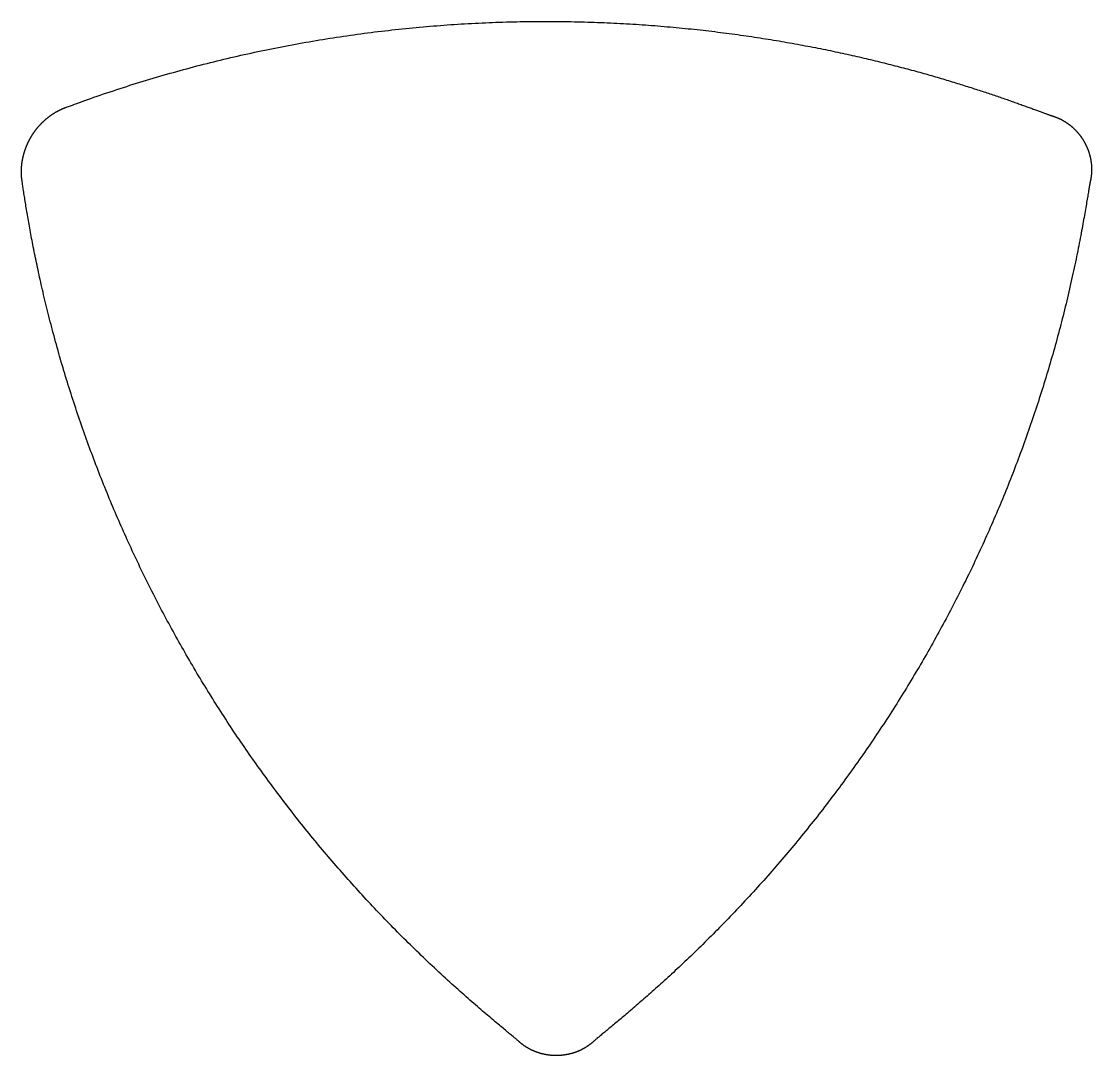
# Model space of a CAD drawing. Extents: x -3 to 136, y 0 to 121.
# Drawn here: x 92.99 to 107.01, y 10.91 to 24.46 of the extents above; entities that cross this region are included whole.
import ezdxf

# ---------------------------------------------------------------- set-up
doc = ezdxf.new("R2010")
doc.units = 0
doc.layers.get('0').update_dxf_attribs({"linetype": 'CONTINUOUS'})

msp = doc.modelspace()

# ---------------------------------------------------------------- linework, layer by layer
for points in [[(93.5708, 23.3333, 0), (93.5882, 23.3397, 0), (93.6086, 23.3473, 0), (93.6319, 23.3558, 0), (93.6579, 23.3653, 0), (93.6864, 23.3757, 0), (93.7171, 23.3869, 0), (93.75, 23.3988, 0), (93.7848, 23.4113, 0), (93.8214, 23.4243, 0), (93.8594, 23.4378, 0), (93.8988, 23.4517, 0), (93.9394, 23.4659, 0), (93.9809, 23.4804, 0), (94.0231, 23.4949, 0), (94.0659, 23.5096, 0), (94.1091, 23.5242, 0), (94.1524, 23.5387, 0), (94.1958, 23.5531, 0), (94.2391, 23.5674, 0), (94.2825, 23.5815, 0), (94.3259, 23.5956, 0), (94.3694, 23.6095, 0), (94.4129, 23.6234, 0), (94.4564, 23.6371, 0), (94.5, 23.6507, 0), (94.5436, 23.6642, 0), (94.5872, 23.6776, 0), (94.6309, 23.6908, 0), (94.6746, 23.704, 0), (94.7183, 23.717, 0), (94.7621, 23.73, 0), (94.8059, 23.7428, 0), (94.8497, 23.7555, 0), (94.8936, 23.7681, 0), (94.9375, 23.7806, 0), (94.9814, 23.7929, 0), (95.0253, 23.8052, 0), (95.0693, 23.8173, 0), (95.1134, 23.8294, 0), (95.1574, 23.8413, 0), (95.2015, 23.8531, 0), (95.2456, 23.8648, 0), (95.2897, 23.8764, 0), (95.3339, 23.8878, 0), (95.3781, 23.8992, 0), (95.4223, 23.9104, 0), (95.4666, 23.9215, 0), (95.5109, 23.9325, 0), (95.5552, 23.9434, 0), (95.5995, 23.9542, 0), (95.6439, 23.9649, 0), (95.6883, 23.9755, 0), (95.7327, 23.9859, 0), (95.7771, 23.9962, 0), (95.8216, 24.0065, 0), (95.8661, 24.0166, 0), (95.9106, 24.0265, 0), (95.9551, 24.0364, 0), (95.9997, 24.0462, 0), (96.0443, 24.0558, 0), (96.0889, 24.0654, 0), (96.1335, 24.0748, 0), (96.1782, 24.0841, 0), (96.2228, 24.0933, 0), (96.2675, 24.1024, 0), (96.3123, 24.1114, 0), (96.357, 24.1202, 0), (96.4018, 24.1289, 0), (96.4466, 24.1376, 0), (96.4914, 24.1461, 0), (96.5362, 24.1545, 0), (96.581, 24.1628, 0), (96.6259, 24.171, 0), (96.6708, 24.179, 0), (96.7157, 24.187, 0), (96.7606, 24.1948, 0), (96.8056, 24.2025, 0), (96.8506, 24.2101, 0), (96.8955, 24.2176, 0), (96.9406, 24.225, 0), (96.9856, 24.2323, 0), (97.0306, 24.2394, 0), (97.0757, 24.2464, 0), (97.1208, 24.2534, 0), (97.1658, 24.2602, 0), (97.211, 24.2669, 0), (97.2561, 24.2735, 0), (97.3012, 24.2799, 0), (97.3464, 24.2863, 0), (97.3916, 24.2925, 0), (97.4368, 24.2987, 0), (97.482, 24.3047, 0), (97.5272, 24.3106, 0), (97.5724, 24.3164, 0), (97.6177, 24.322, 0), (97.6629, 24.3276, 0), (97.7082, 24.333, 0), (97.7535, 24.3384, 0), (97.7988, 24.3436, 0), (97.8442, 24.3487, 0), (97.8895, 24.3537, 0), (97.9348, 24.3586, 0), (97.9802, 24.3633, 0), (98.0256, 24.368, 0), (98.071, 24.3725, 0), (98.1163, 24.3769, 0), (98.1618, 24.3813, 0), (98.2072, 24.3854, 0), (98.2526, 24.3895, 0), (98.298, 24.3935, 0), (98.3435, 24.3974, 0), (98.389, 24.4011, 0), (98.4344, 24.4047, 0), (98.4799, 24.4082, 0), (98.5254, 24.4116, 0), (98.5709, 24.4149, 0), (98.6164, 24.4181, 0), (98.6619, 24.4211, 0), (98.7075, 24.4241, 0), (98.753, 24.4269, 0), (98.7985, 24.4296, 0), (98.8441, 24.4322, 0), (98.8896, 24.4347, 0), (98.9352, 24.4371, 0), (98.9808, 24.4394, 0), (99.0264, 24.4415, 0), (99.0719, 24.4435, 0), (99.1175, 24.4455, 0), (99.1631, 24.4473, 0), (99.2087, 24.449, 0), (99.2543, 24.4505, 0), (99.2999, 24.452, 0), (99.3456, 24.4533, 0), (99.3912, 24.4546, 0), (99.4367, 24.4557, 0), (99.4821, 24.4567, 0), (99.5275, 24.4576, 0), (99.5727, 24.4584, 0), (99.6178, 24.459, 0), (99.6628, 24.4596, 0), (99.7077, 24.46, 0), (99.7525, 24.4603, 0), (99.7971, 24.4606, 0), (99.8417, 24.4607, 0), (99.8862, 24.4607, 0), (99.9305, 24.4606, 0), (99.9747, 24.4603, 0), (100.019, 24.46, 0), (100.063, 24.4596, 0), (100.107, 24.4591, 0), (100.151, 24.4584, 0), (100.194, 24.4577, 0), (100.238, 24.4568, 0), (100.281, 24.4559, 0), (100.325, 24.4549, 0), (100.368, 24.4537, 0), (100.411, 24.4525, 0), (100.454, 24.4511, 0), (100.497, 24.4497, 0), (100.54, 24.4482, 0), (100.582, 24.4465, 0), (100.625, 24.4448, 0), (100.667, 24.443, 0), (100.71, 24.4411, 0), (100.752, 24.4391, 0), (100.794, 24.437, 0), (100.836, 24.4348, 0), (100.878, 24.4325, 0), (100.919, 24.4302, 0), (100.961, 24.4277, 0), (101.002, 24.4252, 0), (101.044, 24.4225, 0), (101.085, 24.4198, 0), (101.126, 24.417, 0), (101.167, 24.4141, 0), (101.208, 24.4112, 0), (101.249, 24.4081, 0), (101.289, 24.405, 0), (101.33, 24.4018, 0), (101.37, 24.3985, 0), (101.411, 24.3951, 0), (101.451, 24.3917, 0), (101.491, 24.3881, 0), (101.531, 24.3845, 0), (101.57, 24.3808, 0), (101.61, 24.3771, 0), (101.65, 24.3732, 0), (101.689, 24.3693, 0), (101.728, 24.3654, 0), (101.768, 24.3613, 0), (101.807, 24.3572, 0), (101.846, 24.353, 0), (101.884, 24.3487, 0), (101.923, 24.3444, 0), (101.961, 24.34, 0), (102, 24.3355, 0), (102.038, 24.331, 0), (102.076, 24.3264, 0), (102.114, 24.3217, 0), (102.152, 24.317, 0), (102.19, 24.3122, 0), (102.228, 24.3073, 0), (102.265, 24.3024, 0), (102.303, 24.2974, 0), (102.34, 24.2923, 0), (102.377, 24.2872, 0), (102.414, 24.2821, 0), (102.451, 24.2769, 0), (102.487, 24.2716, 0), (102.524, 24.2663, 0), (102.56, 24.2609, 0), (102.597, 24.2554, 0), (102.633, 24.2499, 0), (102.669, 24.2444, 0), (102.705, 24.2388, 0), (102.741, 24.2331, 0), (102.776, 24.2274, 0), (102.812, 24.2216, 0), (102.847, 24.2158, 0), (102.883, 24.21, 0), (102.918, 24.2041, 0), (102.953, 24.1981, 0), (102.987, 24.1921, 0), (103.022, 24.1861, 0), (103.057, 24.18, 0), (103.091, 24.1739, 0), (103.125, 24.1677, 0), (103.16, 24.1615, 0), (103.194, 24.1553, 0), (103.227, 24.149, 0), (103.261, 24.1426, 0), (103.295, 24.1363, 0), (103.328, 24.1299, 0), (103.362, 24.1234, 0), (103.395, 24.1169, 0), (103.428, 24.1104, 0), (103.461, 24.1039, 0), (103.493, 24.0973, 0), (103.526, 24.0907, 0), (103.558, 24.084, 0), (103.591, 24.0773, 0), (103.623, 24.0706, 0), (103.655, 24.0639, 0), (103.687, 24.0571, 0), (103.719, 24.0503, 0), (103.75, 24.0435, 0), (103.782, 24.0366, 0), (103.813, 24.0297, 0), (103.844, 24.0228, 0), (103.875, 24.0159, 0), (103.906, 24.009, 0), (103.937, 24.002, 0), (103.967, 23.995, 0), (103.998, 23.988, 0), (104.028, 23.9809, 0), (104.058, 23.9739, 0), (104.088, 23.9668, 0), (104.118, 23.9597, 0), (104.148, 23.9526, 0), (104.177, 23.9454, 0), (104.207, 23.9383, 0), (104.236, 23.9311, 0), (104.265, 23.924, 0), (104.294, 23.9168, 0), (104.323, 23.9096, 0), (104.351, 23.9024, 0), (104.38, 23.8952, 0), (104.408, 23.8879, 0), (104.436, 23.8807, 0), (104.464, 23.8734, 0), (104.492, 23.8662, 0), (104.52, 23.8589, 0), (104.547, 23.8517, 0), (104.575, 23.8444, 0), (104.602, 23.8371, 0), (104.629, 23.8298, 0), (104.656, 23.8226, 0), (104.683, 23.8153, 0), (104.709, 23.808, 0), (104.736, 23.8007, 0), (104.762, 23.7934, 0), (104.788, 23.7861, 0), (104.814, 23.7789, 0), (104.84, 23.7716, 0), (104.866, 23.7643, 0), (104.891, 23.757, 0), (104.917, 23.7498, 0), (104.942, 23.7425, 0), (104.967, 23.7353, 0), (104.992, 23.728, 0), (105.017, 23.7208, 0), (105.041, 23.7136, 0), (105.066, 23.7064, 0), (105.09, 23.6992, 0), (105.114, 23.692, 0), (105.138, 23.6848, 0), (105.162, 23.6776, 0), (105.185, 23.6705, 0), (105.209, 23.6633, 0), (105.232, 23.6562, 0), (105.255, 23.6491, 0), (105.278, 23.642, 0), (105.301, 23.635, 0), (105.323, 23.6279, 0), (105.346, 23.6209, 0), (105.368, 23.6139, 0), (105.39, 23.6069, 0), (105.412, 23.5999, 0), (105.434, 23.593, 0), (105.456, 23.5861, 0), (105.477, 23.5792, 0), (105.498, 23.5723, 0), (105.52, 23.5655, 0), (105.541, 23.5587, 0), (105.561, 23.5519, 0), (105.582, 23.5451, 0), (105.602, 23.5384, 0), (105.623, 23.5317, 0), (105.643, 23.525, 0), (105.663, 23.5184, 0), (105.682, 23.5118, 0), (105.702, 23.5052, 0), (105.721, 23.4987, 0), (105.741, 23.4922, 0), (105.76, 23.4857, 0), (105.779, 23.4793, 0), (105.797, 23.4729, 0), (105.816, 23.4666, 0), (105.834, 23.4603, 0), (105.853, 23.454, 0), (105.871, 23.4478, 0), (105.888, 23.4416, 0), (105.906, 23.4354, 0), (105.924, 23.4293, 0), (105.941, 23.4233, 0), (105.958, 23.4172, 0), (105.975, 23.4113, 0), (105.992, 23.4053, 0), (106.009, 23.3995, 0), (106.025, 23.3936, 0), (106.041, 23.3879, 0), (106.057, 23.3821, 0), (106.073, 23.3765, 0), (106.089, 23.3708, 0), (106.105, 23.3653, 0), (106.12, 23.3597, 0), (106.135, 23.3543, 0), (106.15, 23.3489, 0), (106.165, 23.3435, 0), (106.18, 23.3382, 0), (106.194, 23.3329, 0), (106.208, 23.3278, 0), (106.223, 23.3226, 0), (106.237, 23.3176, 0), (106.25, 23.3125, 0), (106.264, 23.3076, 0), (106.277, 23.3027, 0), (106.29, 23.2979, 0), (106.303, 23.2931, 0), (106.316, 23.2885, 0), (106.328, 23.284, 0), (106.34, 23.2796, 0), (106.352, 23.2753, 0), (106.364, 23.2711, 0), (106.375, 23.267, 0), (106.385, 23.2631, 0), (106.396, 23.2593, 0), (106.406, 23.2556, 0), (106.415, 23.2521, 0), (106.425, 23.2487, 0), (106.433, 23.2455, 0), (106.442, 23.2425, 0), (106.45, 23.2396, 0), (106.457, 23.2369, 0), (106.464, 23.2343, 0), (106.471, 23.232, 0), (106.477, 23.2298, 0), (106.483, 23.2278, 0), (106.488, 23.226, 0), (106.493, 23.2243, 0), (106.497, 23.2229, 0), (106.501, 23.2217, 0), (106.504, 23.2207, 0)], [(92.9992, 22.3673, 0), (92.9986, 22.3711, 0), (92.9981, 22.3748, 0), (92.9976, 22.3786, 0), (92.9971, 22.3823, 0), (92.9966, 22.3861, 0), (92.9961, 22.3898, 0), (92.9957, 22.3936, 0), (92.9952, 22.3974, 0), (92.9948, 22.4012, 0), (92.9944, 22.4049, 0), (92.994, 22.4087, 0), (92.9937, 22.4125, 0), (92.9933, 22.4162, 0), (92.993, 22.42, 0), (92.9927, 22.4238, 0), (92.9924, 22.4276, 0), (92.9921, 22.4314, 0), (92.9919, 22.4351, 0), (92.9916, 22.4389, 0), (92.9914, 22.4427, 0), (92.9912, 22.4465, 0), (92.991, 22.4503, 0), (92.9908, 22.4541, 0), (92.9907, 22.4579, 0), (92.9905, 22.4617, 0), (92.9904, 22.4655, 0), (92.9903, 22.4692, 0), (92.9902, 22.473, 0), (92.9902, 22.4768, 0), (92.9901, 22.4806, 0), (92.9901, 22.4844, 0), (92.99, 22.4882, 0), (92.99, 22.492, 0), (92.9901, 22.4958, 0), (92.9901, 22.4996, 0), (92.9902, 22.5034, 0), (92.9902, 22.5072, 0), (92.9903, 22.511, 0), (92.9904, 22.5148, 0), (92.9905, 22.5186, 0), (92.9907, 22.5224, 0), (92.9908, 22.5262, 0), (92.991, 22.5299, 0), (92.9912, 22.5337, 0), (92.9914, 22.5375, 0), (92.9916, 22.5413, 0), (92.9918, 22.5451, 0), (92.9921, 22.5489, 0), (92.9924, 22.5527, 0), (92.9926, 22.5565, 0), (92.9929, 22.5603, 0), (92.9933, 22.564, 0), (92.9936, 22.5678, 0), (92.9939, 22.5716, 0), (92.9943, 22.5754, 0), (92.9947, 22.5792, 0), (92.9951, 22.5829, 0), (92.9955, 22.5867, 0), (92.996, 22.5905, 0), (92.9964, 22.5943, 0), (92.9969, 22.598, 0), (92.9974, 22.6018, 0), (92.9979, 22.6056, 0), (92.9984, 22.6093, 0), (92.9989, 22.6131, 0), (92.9995, 22.6169, 0), (93, 22.6206, 0), (93.0006, 22.6244, 0), (93.0012, 22.6281, 0), (93.0018, 22.6319, 0), (93.0024, 22.6356, 0), (93.0031, 22.6394, 0), (93.0037, 22.6431, 0), (93.0044, 22.6468, 0), (93.0051, 22.6506, 0), (93.0058, 22.6543, 0), (93.0066, 22.658, 0), (93.0073, 22.6618, 0), (93.008, 22.6655, 0), (93.0088, 22.6692, 0), (93.0096, 22.6729, 0), (93.0104, 22.6766, 0), (93.0112, 22.6803, 0), (93.0121, 22.684, 0), (93.0129, 22.6877, 0), (93.0138, 22.6914, 0), (93.0147, 22.6951, 0), (93.0156, 22.6988, 0), (93.0165, 22.7025, 0), (93.0174, 22.7062, 0), (93.0183, 22.7099, 0), (93.0193, 22.7135, 0), (93.0203, 22.7172, 0), (93.0213, 22.7209, 0), (93.0223, 22.7245, 0), (93.0233, 22.7282, 0), (93.0243, 22.7319, 0), (93.0254, 22.7355, 0), (93.0264, 22.7391, 0), (93.0275, 22.7428, 0), (93.0286, 22.7464, 0), (93.0297, 22.7501, 0), (93.0309, 22.7537, 0), (93.032, 22.7573, 0), (93.0332, 22.7609, 0), (93.0343, 22.7645, 0), (93.0355, 22.7681, 0), (93.0367, 22.7717, 0), (93.0379, 22.7753, 0), (93.0392, 22.7789, 0), (93.0404, 22.7825, 0), (93.0417, 22.7861, 0), (93.043, 22.7897, 0), (93.0442, 22.7933, 0), (93.0455, 22.7968, 0), (93.0469, 22.8004, 0), (93.0482, 22.8039, 0), (93.0496, 22.8075, 0), (93.0509, 22.811, 0), (93.0523, 22.8146, 0), (93.0537, 22.8181, 0), (93.0551, 22.8216, 0), (93.0565, 22.8252, 0), (93.058, 22.8287, 0), (93.0594, 22.8322, 0), (93.0609, 22.8357, 0), (93.0624, 22.8392, 0), (93.0639, 22.8427, 0), (93.0654, 22.8462, 0), (93.0669, 22.8497, 0), (93.0684, 22.8531, 0), (93.07, 22.8566, 0), (93.0716, 22.8601, 0), (93.0731, 22.8635, 0), (93.0747, 22.867, 0), (93.0763, 22.8704, 0), (93.078, 22.8739, 0), (93.0796, 22.8773, 0), (93.0813, 22.8807, 0), (93.0829, 22.8841, 0), (93.0846, 22.8876, 0), (93.0863, 22.891, 0), (93.088, 22.8944, 0), (93.0897, 22.8977, 0), (93.0915, 22.9011, 0), (93.0932, 22.9045, 0), (93.095, 22.9079, 0), (93.0968, 22.9112, 0), (93.0985, 22.9146, 0), (93.1003, 22.9179, 0), (93.1022, 22.9213, 0), (93.104, 22.9246, 0), (93.1058, 22.9279, 0), (93.1077, 22.9312, 0), (93.1096, 22.9345, 0), (93.1115, 22.9378, 0), (93.1134, 22.9411, 0), (93.1153, 22.9444, 0), (93.1172, 22.9477, 0), (93.1191, 22.9509, 0), (93.1211, 22.9542, 0), (93.123, 22.9575, 0), (93.125, 22.9607, 0), (93.127, 22.9639, 0), (93.129, 22.9672, 0), (93.131, 22.9704, 0), (93.1331, 22.9736, 0), (93.1351, 22.9768, 0), (93.1372, 22.98, 0), (93.1392, 22.9832, 0), (93.1413, 22.9863, 0), (93.1434, 22.9895, 0), (93.1455, 22.9927, 0), (93.1476, 22.9958, 0), (93.1498, 22.9989, 0), (93.1519, 23.0021, 0), (93.1541, 23.0052, 0), (93.1562, 23.0083, 0), (93.1584, 23.0114, 0), (93.1606, 23.0145, 0), (93.1628, 23.0176, 0), (93.165, 23.0207, 0), (93.1673, 23.0237, 0), (93.1695, 23.0268, 0), (93.1718, 23.0299, 0), (93.174, 23.0329, 0), (93.1763, 23.0359, 0), (93.1786, 23.0389, 0), (93.1809, 23.042, 0), (93.1833, 23.045, 0), (93.1856, 23.048, 0), (93.1879, 23.0509, 0), (93.1903, 23.0539, 0), (93.1927, 23.0569, 0), (93.195, 23.0598, 0), (93.1974, 23.0628, 0), (93.1998, 23.0657, 0), (93.2023, 23.0686, 0), (93.2047, 23.0716, 0), (93.2071, 23.0745, 0), (93.2096, 23.0774, 0), (93.212, 23.0802, 0), (93.2145, 23.0831, 0), (93.217, 23.086, 0), (93.2195, 23.0888, 0), (93.222, 23.0917, 0), (93.2246, 23.0945, 0), (93.2271, 23.0973, 0), (93.2296, 23.1002, 0), (93.2322, 23.103, 0), (93.2348, 23.1058, 0), (93.2373, 23.1085, 0), (93.2399, 23.1113, 0), (93.2425, 23.1141, 0), (93.2452, 23.1168, 0), (93.2478, 23.1196, 0), (93.2504, 23.1223, 0), (93.2531, 23.125, 0), (93.2557, 23.1277, 0), (93.2584, 23.1304, 0), (93.2611, 23.1331, 0), (93.2638, 23.1358, 0), (93.2665, 23.1384, 0), (93.2692, 23.1411, 0), (93.272, 23.1437, 0), (93.2747, 23.1464, 0), (93.2775, 23.149, 0), (93.2802, 23.1516, 0), (93.283, 23.1542, 0), (93.2858, 23.1568, 0), (93.2886, 23.1593, 0), (93.2914, 23.1619, 0), (93.2942, 23.1644, 0), (93.297, 23.167, 0), (93.2999, 23.1695, 0), (93.3027, 23.172, 0), (93.3056, 23.1745, 0), (93.3085, 23.177, 0), (93.3113, 23.1795, 0), (93.3142, 23.182, 0), (93.3171, 23.1844, 0), (93.32, 23.1868, 0), (93.323, 23.1893, 0), (93.3259, 23.1917, 0), (93.3288, 23.1941, 0), (93.3318, 23.1965, 0), (93.3347, 23.1989, 0), (93.3377, 23.2012, 0), (93.3407, 23.2036, 0), (93.3437, 23.2059, 0), (93.3467, 23.2082, 0), (93.3497, 23.2106, 0), (93.3527, 23.2129, 0), (93.3557, 23.2151, 0), (93.3588, 23.2174, 0), (93.3618, 23.2197, 0), (93.3649, 23.2219, 0), (93.368, 23.2242, 0), (93.371, 23.2264, 0), (93.3741, 23.2286, 0), (93.3772, 23.2308, 0), (93.3803, 23.233, 0), (93.3834, 23.2351, 0), (93.3865, 23.2373, 0), (93.3897, 23.2394, 0), (93.3928, 23.2415, 0), (93.396, 23.2437, 0), (93.3991, 23.2458, 0), (93.4023, 23.2478, 0), (93.4055, 23.2499, 0), (93.4086, 23.252, 0), (93.4118, 23.254, 0), (93.415, 23.256, 0), (93.4183, 23.2581, 0), (93.4215, 23.2601, 0), (93.4247, 23.262, 0), (93.4279, 23.264, 0), (93.4312, 23.266, 0), (93.4344, 23.2679, 0), (93.4377, 23.2698, 0), (93.441, 23.2718, 0), (93.4442, 23.2737, 0), (93.4475, 23.2756, 0), (93.4508, 23.2774, 0), (93.4541, 23.2793, 0), (93.4574, 23.2811, 0), (93.4607, 23.2829, 0), (93.4641, 23.2848, 0), (93.4674, 23.2866, 0), (93.4707, 23.2883, 0), (93.4741, 23.2901, 0), (93.4775, 23.2919, 0), (93.4808, 23.2936, 0), (93.4842, 23.2953, 0), (93.4876, 23.297, 0), (93.491, 23.2987, 0), (93.4943, 23.3004, 0), (93.4978, 23.3021, 0), (93.5012, 23.3037, 0), (93.5046, 23.3053, 0), (93.508, 23.3069, 0), (93.5114, 23.3085, 0), (93.5149, 23.3101, 0), (93.5183, 23.3117, 0), (93.5218, 23.3132, 0), (93.5252, 23.3148, 0), (93.5287, 23.3163, 0), (93.5322, 23.3178, 0), (93.5357, 23.3193, 0), (93.5391, 23.3208, 0), (93.5426, 23.3222, 0), (93.5461, 23.3237, 0), (93.5497, 23.3251, 0), (93.5532, 23.3265, 0), (93.5567, 23.3279, 0), (93.5602, 23.3293, 0), (93.5638, 23.3306, 0), (93.5673, 23.332, 0), (93.5708, 23.3333, 0)], [(106.504, 23.2207, 0), (106.507, 23.2198, 0), (106.511, 23.2187, 0), (106.514, 23.2177, 0), (106.517, 23.2167, 0), (106.52, 23.2156, 0), (106.523, 23.2146, 0), (106.527, 23.2135, 0), (106.53, 23.2124, 0), (106.533, 23.2112, 0), (106.536, 23.2101, 0), (106.539, 23.2089, 0), (106.543, 23.2078, 0), (106.546, 23.2066, 0), (106.549, 23.2054, 0), (106.552, 23.2041, 0), (106.555, 23.2029, 0), (106.558, 23.2017, 0), (106.561, 23.2004, 0), (106.565, 23.1991, 0), (106.568, 23.1978, 0), (106.571, 23.1965, 0), (106.574, 23.1952, 0), (106.577, 23.1938, 0), (106.58, 23.1924, 0), (106.583, 23.1911, 0), (106.586, 23.1897, 0), (106.589, 23.1883, 0), (106.592, 23.1868, 0), (106.595, 23.1854, 0), (106.598, 23.1839, 0), (106.602, 23.1825, 0), (106.605, 23.181, 0), (106.608, 23.1795, 0), (106.611, 23.178, 0), (106.614, 23.1764, 0), (106.617, 23.1749, 0), (106.62, 23.1733, 0), (106.623, 23.1718, 0), (106.626, 23.1702, 0), (106.629, 23.1686, 0), (106.632, 23.1669, 0), (106.635, 23.1653, 0), (106.637, 23.1637, 0), (106.64, 23.162, 0), (106.643, 23.1603, 0), (106.646, 23.1586, 0), (106.649, 23.1569, 0), (106.652, 23.1552, 0), (106.655, 23.1535, 0), (106.658, 23.1517, 0), (106.661, 23.15, 0), (106.664, 23.1482, 0), (106.667, 23.1464, 0), (106.669, 23.1446, 0), (106.672, 23.1428, 0), (106.675, 23.1409, 0), (106.678, 23.1391, 0), (106.681, 23.1372, 0), (106.684, 23.1354, 0), (106.686, 23.1335, 0), (106.689, 23.1316, 0), (106.692, 23.1297, 0), (106.695, 23.1277, 0), (106.698, 23.1258, 0), (106.7, 23.1238, 0), (106.703, 23.1219, 0), (106.706, 23.1199, 0), (106.709, 23.1179, 0), (106.711, 23.1159, 0), (106.714, 23.1139, 0), (106.717, 23.1118, 0), (106.72, 23.1098, 0), (106.722, 23.1077, 0), (106.725, 23.1057, 0), (106.728, 23.1036, 0), (106.73, 23.1015, 0), (106.733, 23.0994, 0), (106.736, 23.0973, 0), (106.738, 23.0951, 0), (106.741, 23.093, 0), (106.743, 23.0908, 0), (106.746, 23.0887, 0), (106.749, 23.0865, 0), (106.751, 23.0843, 0), (106.754, 23.0821, 0), (106.756, 23.0799, 0), (106.759, 23.0776, 0), (106.761, 23.0754, 0), (106.764, 23.0731, 0), (106.767, 23.0709, 0), (106.769, 23.0686, 0), (106.772, 23.0663, 0), (106.774, 23.064, 0), (106.777, 23.0617, 0), (106.779, 23.0594, 0), (106.781, 23.0571, 0), (106.784, 23.0547, 0), (106.786, 23.0524, 0), (106.789, 23.05, 0), (106.791, 23.0476, 0), (106.794, 23.0452, 0), (106.796, 23.0429, 0), (106.798, 23.0404, 0), (106.801, 23.038, 0), (106.803, 23.0356, 0), (106.805, 23.0332, 0), (106.808, 23.0307, 0), (106.81, 23.0282, 0), (106.812, 23.0258, 0), (106.815, 23.0233, 0), (106.817, 23.0208, 0), (106.819, 23.0183, 0), (106.822, 23.0158, 0), (106.824, 23.0133, 0), (106.826, 23.0107, 0), (106.828, 23.0082, 0), (106.831, 23.0056, 0), (106.833, 23.0031, 0), (106.835, 23.0005, 0), (106.837, 22.9979, 0), (106.839, 22.9953, 0), (106.842, 22.9927, 0), (106.844, 22.9901, 0), (106.846, 22.9875, 0), (106.848, 22.9848, 0), (106.85, 22.9822, 0), (106.852, 22.9795, 0), (106.854, 22.9769, 0), (106.856, 22.9742, 0), (106.858, 22.9715, 0), (106.861, 22.9688, 0), (106.863, 22.9661, 0), (106.865, 22.9634, 0), (106.867, 22.9607, 0), (106.869, 22.958, 0), (106.871, 22.9552, 0), (106.873, 22.9525, 0), (106.875, 22.9497, 0), (106.877, 22.947, 0), (106.879, 22.9442, 0), (106.88, 22.9414, 0), (106.882, 22.9386, 0), (106.884, 22.9358, 0), (106.886, 22.933, 0), (106.888, 22.9302, 0), (106.89, 22.9274, 0), (106.892, 22.9245, 0), (106.894, 22.9217, 0), (106.896, 22.9188, 0), (106.897, 22.916, 0), (106.899, 22.9131, 0), (106.901, 22.9102, 0), (106.903, 22.9073, 0), (106.905, 22.9045, 0), (106.906, 22.9016, 0), (106.908, 22.8986, 0), (106.91, 22.8957, 0), (106.911, 22.8928, 0), (106.913, 22.8899, 0), (106.915, 22.8869, 0), (106.917, 22.884, 0), (106.918, 22.881, 0), (106.92, 22.8781, 0), (106.922, 22.8751, 0), (106.923, 22.8721, 0), (106.925, 22.8691, 0), (106.926, 22.8661, 0), (106.928, 22.8631, 0), (106.93, 22.8601, 0), (106.931, 22.8571, 0), (106.933, 22.8541, 0), (106.934, 22.8511, 0), (106.936, 22.8481, 0), (106.937, 22.845, 0), (106.939, 22.842, 0), (106.94, 22.8389, 0), (106.942, 22.8359, 0), (106.943, 22.8328, 0), (106.945, 22.8297, 0), (106.946, 22.8267, 0), (106.947, 22.8236, 0), (106.949, 22.8205, 0), (106.95, 22.8174, 0), (106.952, 22.8143, 0), (106.953, 22.8112, 0), (106.954, 22.8081, 0), (106.956, 22.805, 0), (106.957, 22.8018, 0), (106.958, 22.7987, 0), (106.959, 22.7956, 0), (106.961, 22.7924, 0), (106.962, 22.7893, 0), (106.963, 22.7861, 0), (106.964, 22.783, 0), (106.966, 22.7798, 0), (106.967, 22.7766, 0), (106.968, 22.7735, 0), (106.969, 22.7703, 0), (106.97, 22.7671, 0), (106.972, 22.7639, 0), (106.973, 22.7607, 0), (106.974, 22.7575, 0), (106.975, 22.7543, 0), (106.976, 22.7511, 0), (106.977, 22.7479, 0), (106.978, 22.7447, 0), (106.979, 22.7415, 0), (106.98, 22.7382, 0), (106.981, 22.735, 0), (106.982, 22.7318, 0), (106.983, 22.7285, 0), (106.984, 22.7253, 0), (106.985, 22.722, 0), (106.986, 22.7188, 0), (106.987, 22.7155, 0), (106.988, 22.7123, 0), (106.989, 22.709, 0), (106.99, 22.7057, 0), (106.99, 22.7024, 0), (106.991, 22.6992, 0), (106.992, 22.6959, 0), (106.993, 22.6926, 0), (106.994, 22.6893, 0), (106.995, 22.686, 0), (106.995, 22.6827, 0), (106.996, 22.6794, 0), (106.997, 22.6761, 0), (106.998, 22.6728, 0), (106.998, 22.6695, 0), (106.999, 22.6662, 0), (107, 22.6628, 0), (107, 22.6595, 0), (107.001, 22.6562, 0), (107.002, 22.6529, 0), (107.002, 22.6495, 0), (107.003, 22.6462, 0), (107.003, 22.6428, 0), (107.004, 22.6395, 0), (107.005, 22.6362, 0), (107.005, 22.6328, 0), (107.006, 22.6295, 0), (107.006, 22.6261, 0), (107.007, 22.6228, 0), (107.007, 22.6194, 0), (107.008, 22.616, 0), (107.008, 22.6127, 0), (107.008, 22.6093, 0), (107.009, 22.6059, 0), (107.009, 22.6026, 0), (107.01, 22.5992, 0), (107.01, 22.5958, 0), (107.01, 22.5925, 0), (107.011, 22.5891, 0), (107.011, 22.5857, 0), (107.011, 22.5824, 0), (107.012, 22.579, 0), (107.012, 22.5756, 0), (107.012, 22.5722, 0), (107.012, 22.5688, 0), (107.013, 22.5655, 0), (107.013, 22.5621, 0), (107.013, 22.5587, 0), (107.013, 22.5553, 0), (107.013, 22.5519, 0), (107.014, 22.5486, 0), (107.014, 22.5452, 0), (107.014, 22.5418, 0), (107.014, 22.5384, 0), (107.014, 22.535, 0), (107.014, 22.5316, 0), (107.014, 22.5283, 0), (107.014, 22.5249, 0), (107.014, 22.5215, 0), (107.014, 22.5181, 0), (107.014, 22.5147, 0), (107.014, 22.5113, 0), (107.014, 22.508, 0), (107.014, 22.5046, 0), (107.014, 22.5012, 0), (107.014, 22.4978, 0), (107.014, 22.4944, 0), (107.014, 22.4911, 0), (107.013, 22.4877, 0), (107.013, 22.4843, 0), (107.013, 22.4809, 0), (107.013, 22.4775, 0), (107.013, 22.4742, 0), (107.012, 22.4708, 0), (107.012, 22.4674, 0), (107.012, 22.4641, 0), (107.012, 22.4607, 0), (107.011, 22.4573, 0), (107.011, 22.454, 0), (107.011, 22.4506, 0), (107.01, 22.4472, 0), (107.01, 22.4439, 0), (107.01, 22.4405, 0), (107.009, 22.4372, 0), (107.009, 22.4338, 0), (107.008, 22.4305, 0), (107.008, 22.4271, 0), (107.007, 22.4238, 0), (107.007, 22.4204, 0), (107.006, 22.4171, 0), (107.006, 22.4137, 0), (107.005, 22.4104, 0), (107.005, 22.4071, 0), (107.004, 22.4037, 0), (107.004, 22.4004, 0), (107.003, 22.3971, 0), (107.002, 22.3938, 0), (107.002, 22.3904, 0), (107.001, 22.3871, 0), (107, 22.3838, 0), (107, 22.3805, 0), (106.999, 22.3772, 0), (106.998, 22.3739, 0), (106.998, 22.3706, 0), (106.997, 22.3673, 0)], [(99.5053, 11.0984, 0), (99.5021, 11.1014, 0), (99.4982, 11.1049, 0), (99.4936, 11.1089, 0), (99.4883, 11.1134, 0), (99.4823, 11.1185, 0), (99.4757, 11.124, 0), (99.4684, 11.1301, 0), (99.4605, 11.1367, 0), (99.452, 11.1438, 0), (99.4428, 11.1514, 0), (99.433, 11.1595, 0), (99.4226, 11.168, 0), (99.4116, 11.1771, 0), (99.4, 11.1867, 0), (99.3878, 11.1967, 0), (99.375, 11.2072, 0), (99.3616, 11.2182, 0), (99.3477, 11.2297, 0), (99.3333, 11.2416, 0), (99.3183, 11.254, 0), (99.3028, 11.2669, 0), (99.2867, 11.2802, 0), (99.2701, 11.2939, 0), (99.2531, 11.3081, 0), (99.2355, 11.3228, 0), (99.2174, 11.3379, 0), (99.1989, 11.3534, 0), (99.1798, 11.3694, 0), (99.1603, 11.3858, 0), (99.1404, 11.4026, 0), (99.12, 11.4198, 0), (99.0991, 11.4375, 0), (99.0779, 11.4556, 0), (99.0562, 11.4741, 0), (99.0341, 11.493, 0), (99.0116, 11.5123, 0), (98.9886, 11.532, 0), (98.9653, 11.5521, 0), (98.9417, 11.5726, 0), (98.9176, 11.5935, 0), (98.8932, 11.6147, 0), (98.8684, 11.6364, 0), (98.8433, 11.6584, 0), (98.8178, 11.6808, 0), (98.7921, 11.7036, 0), (98.766, 11.7267, 0), (98.7395, 11.7502, 0), (98.7128, 11.774, 0), (98.6858, 11.7983, 0), (98.6585, 11.8228, 0), (98.6309, 11.8477, 0), (98.6031, 11.873, 0), (98.575, 11.8986, 0), (98.5466, 11.9245, 0), (98.518, 11.9508, 0), (98.4892, 11.9774, 0), (98.4601, 12.0043, 0), (98.431, 12.0314, 0), (98.402, 12.0585, 0), (98.373, 12.0857, 0), (98.3441, 12.1129, 0), (98.3153, 12.1402, 0), (98.2865, 12.1676, 0), (98.2578, 12.195, 0), (98.2292, 12.2225, 0), (98.2006, 12.25, 0), (98.1722, 12.2776, 0), (98.1437, 12.3052, 0), (98.1154, 12.3329, 0), (98.0871, 12.3606, 0), (98.0589, 12.3884, 0), (98.0308, 12.4163, 0), (98.0027, 12.4442, 0), (97.9747, 12.4722, 0), (97.9468, 12.5002, 0), (97.9189, 12.5283, 0), (97.8911, 12.5564, 0), (97.8634, 12.5846, 0), (97.8357, 12.6128, 0), (97.8081, 12.6411, 0), (97.7806, 12.6695, 0), (97.7531, 12.6979, 0), (97.7257, 12.7264, 0), (97.6984, 12.7549, 0), (97.6712, 12.7835, 0), (97.644, 12.8121, 0), (97.6169, 12.8408, 0), (97.5898, 12.8695, 0), (97.5629, 12.8983, 0), (97.5359, 12.9272, 0), (97.5091, 12.9561, 0), (97.4823, 12.9851, 0), (97.4556, 13.0141, 0), (97.429, 13.0432, 0), (97.4024, 13.0724, 0), (97.3759, 13.1016, 0), (97.3495, 13.1308, 0), (97.3231, 13.1601, 0), (97.2968, 13.1895, 0), (97.2706, 13.2189, 0), (97.2444, 13.2484, 0), (97.2183, 13.278, 0), (97.1923, 13.3076, 0), (97.1663, 13.3372, 0), (97.1404, 13.3669, 0), (97.1146, 13.3967, 0), (97.0888, 13.4265, 0), (97.0631, 13.4564, 0), (97.0375, 13.4864, 0), (97.0119, 13.5164, 0), (96.9864, 13.5464, 0), (96.961, 13.5765, 0), (96.9356, 13.6067, 0), (96.9103, 13.6369, 0), (96.8851, 13.6672, 0), (96.8599, 13.6976, 0), (96.8348, 13.728, 0), (96.8098, 13.7584, 0), (96.7848, 13.789, 0), (96.7599, 13.8195, 0), (96.7351, 13.8502, 0), (96.7103, 13.8809, 0), (96.6856, 13.9116, 0), (96.661, 13.9424, 0), (96.6364, 13.9733, 0), (96.6119, 14.0042, 0), (96.5875, 14.0352, 0), (96.5631, 14.0662, 0), (96.5388, 14.0973, 0), (96.5146, 14.1285, 0), (96.4904, 14.1597, 0), (96.4663, 14.191, 0), (96.4422, 14.2223, 0), (96.4183, 14.2537, 0), (96.3944, 14.2852, 0), (96.3705, 14.3167, 0), (96.3467, 14.3482, 0), (96.323, 14.3799, 0), (96.2994, 14.4116, 0), (96.2758, 14.4433, 0), (96.2523, 14.4751, 0), (96.2289, 14.5069, 0), (96.2055, 14.5388, 0), (96.1822, 14.5707, 0), (96.159, 14.6027, 0), (96.1359, 14.6348, 0), (96.1128, 14.6668, 0), (96.0898, 14.699, 0), (96.0669, 14.7312, 0), (96.044, 14.7634, 0), (96.0212, 14.7957, 0), (95.9985, 14.828, 0), (95.9759, 14.8604, 0), (95.9534, 14.8928, 0), (95.9309, 14.9253, 0), (95.9085, 14.9578, 0), (95.8861, 14.9904, 0), (95.8639, 15.023, 0), (95.8417, 15.0557, 0), (95.8195, 15.0884, 0), (95.7975, 15.1212, 0), (95.7755, 15.154, 0), (95.7536, 15.1869, 0), (95.7318, 15.2198, 0), (95.7101, 15.2528, 0), (95.6884, 15.2858, 0), (95.6668, 15.3188, 0), (95.6453, 15.3519, 0), (95.6238, 15.3851, 0), (95.6024, 15.4183, 0), (95.5811, 15.4515, 0), (95.5599, 15.4848, 0), (95.5388, 15.5182, 0), (95.5177, 15.5515, 0), (95.4967, 15.585, 0), (95.4758, 15.6184, 0), (95.4549, 15.652, 0), (95.4341, 15.6855, 0), (95.4134, 15.7191, 0), (95.3928, 15.7528, 0), (95.3722, 15.7865, 0), (95.3518, 15.8202, 0), (95.3314, 15.854, 0), (95.3111, 15.8878, 0), (95.2908, 15.9217, 0), (95.2706, 15.9556, 0), (95.2505, 15.9896, 0), (95.2305, 16.0236, 0), (95.2106, 16.0577, 0), (95.1907, 16.0917, 0), (95.1709, 16.1259, 0), (95.1512, 16.1601, 0), (95.1316, 16.1943, 0), (95.112, 16.2286, 0), (95.0925, 16.2629, 0), (95.0731, 16.2972, 0), (95.0538, 16.3316, 0), (95.0345, 16.3661, 0), (95.0154, 16.4005, 0), (94.9963, 16.4351, 0), (94.9772, 16.4696, 0), (94.9583, 16.5042, 0), (94.9394, 16.5389, 0), (94.9206, 16.5736, 0), (94.9019, 16.6083, 0), (94.8833, 16.6431, 0), (94.8647, 16.6779, 0), (94.8463, 16.7127, 0), (94.8279, 16.7476, 0), (94.8095, 16.7826, 0), (94.7913, 16.8175, 0), (94.7731, 16.8525, 0), (94.755, 16.8876, 0), (94.737, 16.9227, 0), (94.7191, 16.9578, 0), (94.7013, 16.993, 0), (94.6835, 17.0282, 0), (94.6658, 17.0635, 0), (94.6482, 17.0988, 0), (94.6306, 17.1341, 0), (94.6132, 17.1695, 0), (94.5958, 17.2049, 0), (94.5785, 17.2403, 0), (94.5613, 17.2758, 0), (94.5441, 17.3113, 0), (94.5271, 17.3469, 0), (94.5101, 17.3825, 0), (94.4932, 17.4181, 0), (94.4764, 17.4538, 0), (94.4596, 17.4895, 0), (94.443, 17.5252, 0), (94.4264, 17.561, 0), (94.4099, 17.5969, 0), (94.3935, 17.6327, 0), (94.3771, 17.6686, 0), (94.3609, 17.7045, 0), (94.3447, 17.7405, 0), (94.3286, 17.7765, 0), (94.3126, 17.8126, 0), (94.2966, 17.8486, 0), (94.2808, 17.8848, 0), (94.265, 17.9209, 0), (94.2493, 17.9571, 0), (94.2337, 17.9933, 0), (94.2181, 18.0296, 0), (94.2027, 18.0659, 0), (94.1873, 18.1022, 0), (94.172, 18.1385, 0), (94.1568, 18.1749, 0), (94.1417, 18.2114, 0), (94.1266, 18.2478, 0), (94.1117, 18.2843, 0), (94.0968, 18.3209, 0), (94.082, 18.3574, 0), (94.0673, 18.394, 0), (94.0526, 18.4307, 0), (94.0381, 18.4673, 0), (94.0236, 18.504, 0), (94.0092, 18.5408, 0), (93.9949, 18.5775, 0), (93.9807, 18.6143, 0), (93.9666, 18.6512, 0), (93.9525, 18.688, 0), (93.9385, 18.7249, 0), (93.9246, 18.7619, 0), (93.9108, 18.7988, 0), (93.8971, 18.8358, 0), (93.8834, 18.8728, 0), (93.8699, 18.9099, 0), (93.8564, 18.947, 0), (93.843, 18.9841, 0), (93.8297, 19.0212, 0), (93.8165, 19.0584, 0), (93.8033, 19.0956, 0), (93.7903, 19.1329, 0), (93.7773, 19.1701, 0), (93.7644, 19.2074, 0), (93.7516, 19.2448, 0), (93.7389, 19.2821, 0), (93.7262, 19.3195, 0), (93.7137, 19.357, 0), (93.7012, 19.3944, 0), (93.6888, 19.4319, 0), (93.6765, 19.4694, 0), (93.6643, 19.5069, 0), (93.6522, 19.5445, 0), (93.6401, 19.5821, 0), (93.6282, 19.6197, 0), (93.6163, 19.6574, 0), (93.6045, 19.6951, 0), (93.5928, 19.7328, 0), (93.5812, 19.7705, 0), (93.5696, 19.8083, 0), (93.5582, 19.8461, 0), (93.5468, 19.8839, 0), (93.5356, 19.9218, 0), (93.5244, 19.9596, 0), (93.5132, 19.9975, 0), (93.5022, 20.0355, 0), (93.4913, 20.0734, 0), (93.4804, 20.1114, 0), (93.4697, 20.1494, 0), (93.459, 20.1875, 0), (93.4484, 20.2255, 0), (93.4379, 20.2636, 0), (93.4276, 20.3015, 0), (93.4173, 20.3392, 0), (93.4073, 20.3767, 0), (93.3974, 20.4139, 0), (93.3876, 20.4509, 0), (93.378, 20.4877, 0), (93.3685, 20.5243, 0), (93.3592, 20.5606, 0), (93.35, 20.5968, 0), (93.341, 20.6326, 0), (93.3321, 20.6683, 0), (93.3233, 20.7037, 0), (93.3147, 20.7388, 0), (93.3062, 20.7737, 0), (93.2978, 20.8084, 0), (93.2896, 20.8428, 0), (93.2815, 20.877, 0), (93.2736, 20.911, 0), (93.2657, 20.9446, 0), (93.258, 20.9781, 0), (93.2505, 21.0112, 0), (93.243, 21.0441, 0), (93.2357, 21.0768, 0), (93.2285, 21.1092, 0), (93.2215, 21.1413, 0), (93.2145, 21.1731, 0), (93.2077, 21.2047, 0), (93.201, 21.236, 0), (93.1944, 21.2671, 0), (93.1879, 21.2979, 0), (93.1816, 21.3283, 0), (93.1754, 21.3586, 0), (93.1692, 21.3885, 0), (93.1632, 21.4181, 0), (93.1573, 21.4475, 0), (93.1516, 21.4766, 0), (93.1459, 21.5054, 0), (93.1403, 21.5339, 0), (93.1349, 21.5621, 0), (93.1295, 21.59, 0), (93.1243, 21.6176, 0), (93.1191, 21.6449, 0), (93.1141, 21.6719, 0), (93.1091, 21.6986, 0), (93.1043, 21.725, 0), (93.0996, 21.7511, 0), (93.0949, 21.7769, 0), (93.0904, 21.8023, 0), (93.0859, 21.8275, 0), (93.0815, 21.8523, 0), (93.0773, 21.8769, 0), (93.0731, 21.9011, 0), (93.069, 21.925, 0), (93.065, 21.9485, 0), (93.0611, 21.9717, 0), (93.0573, 21.9946, 0), (93.0536, 22.0172, 0), (93.0499, 22.0395, 0), (93.0463, 22.0614, 0), (93.0429, 22.0829, 0), (93.0395, 22.1042, 0), (93.0361, 22.1251, 0), (93.0329, 22.1456, 0), (93.0297, 22.1658, 0), (93.0266, 22.1857, 0), (93.0236, 22.2052, 0), (93.0207, 22.2243, 0), (93.0178, 22.243, 0), (93.0151, 22.2608, 0), (93.0126, 22.2776, 0), (93.0102, 22.2935, 0), (93.008, 22.3081, 0), (93.006, 22.3216, 0), (93.0042, 22.3337, 0), (93.0026, 22.3445, 0), (93.0012, 22.3537, 0), (93.0001, 22.3613, 0), (92.9992, 22.3673, 0)], [(106.997, 22.3673, 0), (106.996, 22.3629, 0), (106.995, 22.3575, 0), (106.994, 22.3511, 0), (106.992, 22.3438, 0), (106.991, 22.3357, 0), (106.989, 22.3266, 0), (106.987, 22.3166, 0), (106.986, 22.3057, 0), (106.984, 22.294, 0), (106.981, 22.2814, 0), (106.979, 22.2679, 0), (106.977, 22.2536, 0), (106.974, 22.2385, 0), (106.972, 22.2225, 0), (106.969, 22.2058, 0), (106.966, 22.1882, 0), (106.963, 22.1699, 0), (106.96, 22.1508, 0), (106.957, 22.1309, 0), (106.953, 22.1103, 0), (106.949, 22.0889, 0), (106.946, 22.0668, 0), (106.942, 22.0439, 0), (106.938, 22.0204, 0), (106.934, 21.9962, 0), (106.929, 21.9712, 0), (106.925, 21.9456, 0), (106.92, 21.9193, 0), (106.915, 21.8924, 0), (106.91, 21.8648, 0), (106.905, 21.8366, 0), (106.9, 21.8078, 0), (106.895, 21.7783, 0), (106.889, 21.7483, 0), (106.883, 21.7176, 0), (106.878, 21.6864, 0), (106.872, 21.6546, 0), (106.865, 21.6222, 0), (106.859, 21.5893, 0), (106.852, 21.5559, 0), (106.846, 21.5219, 0), (106.839, 21.4874, 0), (106.832, 21.4524, 0), (106.825, 21.417, 0), (106.817, 21.381, 0), (106.81, 21.3446, 0), (106.802, 21.3077, 0), (106.794, 21.2703, 0), (106.786, 21.2325, 0), (106.778, 21.1943, 0), (106.77, 21.1557, 0), (106.761, 21.1166, 0), (106.752, 21.0772, 0), (106.743, 21.0376, 0), (106.734, 20.9981, 0), (106.725, 20.9586, 0), (106.716, 20.9191, 0), (106.707, 20.8796, 0), (106.698, 20.8402, 0), (106.688, 20.8009, 0), (106.679, 20.7615, 0), (106.669, 20.7223, 0), (106.66, 20.683, 0), (106.65, 20.6438, 0), (106.64, 20.6046, 0), (106.63, 20.5654, 0), (106.62, 20.5263, 0), (106.61, 20.4872, 0), (106.6, 20.4481, 0), (106.59, 20.4091, 0), (106.579, 20.3701, 0), (106.569, 20.3312, 0), (106.558, 20.2922, 0), (106.548, 20.2534, 0), (106.537, 20.2145, 0), (106.526, 20.1757, 0), (106.515, 20.1369, 0), (106.504, 20.0981, 0), (106.493, 20.0594, 0), (106.482, 20.0207, 0), (106.471, 19.982, 0), (106.46, 19.9434, 0), (106.448, 19.9048, 0), (106.437, 19.8663, 0), (106.425, 19.8277, 0), (106.413, 19.7892, 0), (106.402, 19.7508, 0), (106.39, 19.7123, 0), (106.378, 19.6739, 0), (106.366, 19.6355, 0), (106.354, 19.5972, 0), (106.342, 19.5589, 0), (106.329, 19.5206, 0), (106.317, 19.4823, 0), (106.305, 19.4441, 0), (106.292, 19.4059, 0), (106.279, 19.3678, 0), (106.267, 19.3296, 0), (106.254, 19.2915, 0), (106.241, 19.2535, 0), (106.228, 19.2154, 0), (106.215, 19.1774, 0), (106.202, 19.1395, 0), (106.189, 19.1015, 0), (106.175, 19.0636, 0), (106.162, 19.0257, 0), (106.149, 18.9878, 0), (106.135, 18.95, 0), (106.121, 18.9122, 0), (106.108, 18.8744, 0), (106.094, 18.8367, 0), (106.08, 18.799, 0), (106.066, 18.7613, 0), (106.052, 18.7236, 0), (106.037, 18.686, 0), (106.023, 18.6484, 0), (106.009, 18.6108, 0), (105.994, 18.5733, 0), (105.98, 18.5357, 0), (105.965, 18.4982, 0), (105.95, 18.4608, 0), (105.936, 18.4233, 0), (105.921, 18.3859, 0), (105.906, 18.3486, 0), (105.891, 18.3112, 0), (105.876, 18.2739, 0), (105.86, 18.2366, 0), (105.845, 18.1993, 0), (105.83, 18.1621, 0), (105.814, 18.1248, 0), (105.798, 18.0877, 0), (105.783, 18.0505, 0), (105.767, 18.0134, 0), (105.751, 17.9764, 0), (105.735, 17.9394, 0), (105.719, 17.9024, 0), (105.703, 17.8654, 0), (105.687, 17.8285, 0), (105.671, 17.7917, 0), (105.654, 17.7548, 0), (105.638, 17.718, 0), (105.621, 17.6813, 0), (105.605, 17.6446, 0), (105.588, 17.6079, 0), (105.571, 17.5713, 0), (105.554, 17.5347, 0), (105.538, 17.4981, 0), (105.521, 17.4616, 0), (105.503, 17.4252, 0), (105.486, 17.3887, 0), (105.469, 17.3524, 0), (105.452, 17.316, 0), (105.434, 17.2797, 0), (105.417, 17.2434, 0), (105.399, 17.2072, 0), (105.381, 17.171, 0), (105.364, 17.1349, 0), (105.346, 17.0988, 0), (105.328, 17.0627, 0), (105.31, 17.0267, 0), (105.292, 16.9908, 0), (105.274, 16.9548, 0), (105.255, 16.9189, 0), (105.237, 16.8831, 0), (105.219, 16.8473, 0), (105.2, 16.8115, 0), (105.182, 16.7758, 0), (105.163, 16.7402, 0), (105.144, 16.7045, 0), (105.125, 16.6689, 0), (105.107, 16.6334, 0), (105.088, 16.5979, 0), (105.068, 16.5625, 0), (105.049, 16.5271, 0), (105.03, 16.4917, 0), (105.011, 16.4564, 0), (104.991, 16.4211, 0), (104.972, 16.3859, 0), (104.952, 16.3507, 0), (104.933, 16.3155, 0), (104.913, 16.2805, 0), (104.893, 16.2454, 0), (104.873, 16.2104, 0), (104.854, 16.1754, 0), (104.833, 16.1405, 0), (104.813, 16.1057, 0), (104.793, 16.0708, 0), (104.773, 16.0361, 0), (104.753, 16.0013, 0), (104.732, 15.9667, 0), (104.712, 15.932, 0), (104.691, 15.8974, 0), (104.67, 15.8629, 0), (104.65, 15.8284, 0), (104.629, 15.794, 0), (104.608, 15.7596, 0), (104.587, 15.7252, 0), (104.566, 15.6909, 0), (104.545, 15.6567, 0), (104.524, 15.6225, 0), (104.502, 15.5883, 0), (104.481, 15.5542, 0), (104.46, 15.5201, 0), (104.438, 15.4861, 0), (104.417, 15.4522, 0), (104.395, 15.4183, 0), (104.373, 15.3844, 0), (104.351, 15.3506, 0), (104.329, 15.3168, 0), (104.307, 15.2831, 0), (104.285, 15.2494, 0), (104.263, 15.2158, 0), (104.241, 15.1822, 0), (104.219, 15.1487, 0), (104.196, 15.1153, 0), (104.174, 15.0819, 0), (104.151, 15.0485, 0), (104.129, 15.0152, 0), (104.106, 14.9819, 0), (104.083, 14.9487, 0), (104.06, 14.9155, 0), (104.038, 14.8824, 0), (104.015, 14.8494, 0), (103.992, 14.8164, 0), (103.968, 14.7834, 0), (103.945, 14.7505, 0), (103.922, 14.7177, 0), (103.899, 14.6849, 0), (103.875, 14.6521, 0), (103.852, 14.6194, 0), (103.828, 14.5868, 0), (103.804, 14.5542, 0), (103.781, 14.5217, 0), (103.757, 14.4892, 0), (103.733, 14.4568, 0), (103.709, 14.4244, 0), (103.685, 14.3921, 0), (103.661, 14.3598, 0), (103.637, 14.3276, 0), (103.612, 14.2954, 0), (103.588, 14.2633, 0), (103.564, 14.2313, 0), (103.539, 14.1993, 0), (103.515, 14.1673, 0), (103.49, 14.1355, 0), (103.465, 14.1036, 0), (103.44, 14.0719, 0), (103.416, 14.0401, 0), (103.391, 14.0085, 0), (103.366, 13.9769, 0), (103.341, 13.9453, 0), (103.315, 13.9138, 0), (103.29, 13.8824, 0), (103.265, 13.851, 0), (103.24, 13.8197, 0), (103.214, 13.7884, 0), (103.189, 13.7572, 0), (103.163, 13.726, 0), (103.137, 13.6949, 0), (103.112, 13.6639, 0), (103.086, 13.6329, 0), (103.06, 13.602, 0), (103.034, 13.5711, 0), (103.008, 13.5403, 0), (102.982, 13.5095, 0), (102.956, 13.4788, 0), (102.929, 13.4482, 0), (102.903, 13.4176, 0), (102.877, 13.3871, 0), (102.85, 13.3566, 0), (102.824, 13.3262, 0), (102.797, 13.2959, 0), (102.77, 13.2656, 0), (102.744, 13.2353, 0), (102.717, 13.2052, 0), (102.69, 13.1751, 0), (102.663, 13.145, 0), (102.636, 13.115, 0), (102.609, 13.0851, 0), (102.582, 13.0552, 0), (102.554, 13.0254, 0), (102.527, 12.9957, 0), (102.5, 12.966, 0), (102.472, 12.9363, 0), (102.445, 12.9068, 0), (102.417, 12.8773, 0), (102.389, 12.8478, 0), (102.362, 12.8184, 0), (102.334, 12.7891, 0), (102.306, 12.7598, 0), (102.278, 12.7306, 0), (102.25, 12.7015, 0), (102.222, 12.6724, 0), (102.194, 12.6435, 0), (102.166, 12.6147, 0), (102.138, 12.5863, 0), (102.11, 12.558, 0), (102.083, 12.5301, 0), (102.055, 12.5023, 0), (102.028, 12.4749, 0), (102, 12.4476, 0), (101.973, 12.4206, 0), (101.946, 12.3939, 0), (101.919, 12.3674, 0), (101.893, 12.3412, 0), (101.866, 12.3152, 0), (101.84, 12.2895, 0), (101.813, 12.264, 0), (101.787, 12.2388, 0), (101.761, 12.2138, 0), (101.735, 12.1891, 0), (101.71, 12.1646, 0), (101.684, 12.1404, 0), (101.659, 12.1165, 0), (101.634, 12.0927, 0), (101.609, 12.0693, 0), (101.584, 12.0461, 0), (101.559, 12.0231, 0), (101.535, 12.0004, 0), (101.51, 11.9779, 0), (101.486, 11.9557, 0), (101.462, 11.9337, 0), (101.439, 11.912, 0), (101.415, 11.8906, 0), (101.392, 11.8694, 0), (101.369, 11.8484, 0), (101.346, 11.8277, 0), (101.323, 11.8073, 0), (101.3, 11.7871, 0), (101.278, 11.7672, 0), (101.256, 11.7475, 0), (101.234, 11.7281, 0), (101.212, 11.7089, 0), (101.191, 11.6899, 0), (101.169, 11.6713, 0), (101.148, 11.6529, 0), (101.128, 11.6347, 0), (101.107, 11.6168, 0), (101.087, 11.5991, 0), (101.067, 11.5817, 0), (101.047, 11.5646, 0), (101.027, 11.5477, 0), (101.008, 11.531, 0), (100.989, 11.5146, 0), (100.97, 11.4985, 0), (100.951, 11.4826, 0), (100.933, 11.467, 0), (100.914, 11.4516, 0), (100.897, 11.4365, 0), (100.879, 11.4216, 0), (100.862, 11.407, 0), (100.844, 11.3927, 0), (100.828, 11.3786, 0), (100.811, 11.3647, 0), (100.795, 11.3511, 0), (100.779, 11.3378, 0), (100.763, 11.3247, 0), (100.748, 11.3119, 0), (100.732, 11.2993, 0), (100.718, 11.287, 0), (100.703, 11.275, 0), (100.689, 11.2632, 0), (100.675, 11.2516, 0), (100.661, 11.2403, 0), (100.648, 11.2293, 0), (100.635, 11.2185, 0), (100.622, 11.208, 0), (100.61, 11.1979, 0), (100.598, 11.1882, 0), (100.586, 11.1788, 0), (100.575, 11.1698, 0), (100.565, 11.1612, 0), (100.555, 11.153, 0), (100.546, 11.1453, 0), (100.537, 11.1381, 0), (100.529, 11.1313, 0), (100.521, 11.125, 0), (100.515, 11.1192, 0), (100.508, 11.1139, 0), (100.503, 11.1092, 0), (100.498, 11.105, 0), (100.494, 11.1014, 0), (100.491, 11.0984, 0)], [(100.491, 11.0984, 0), (100.488, 11.0961, 0), (100.486, 11.0939, 0), (100.483, 11.0916, 0), (100.481, 11.0893, 0), (100.478, 11.0871, 0), (100.476, 11.0848, 0), (100.473, 11.0826, 0), (100.471, 11.0804, 0), (100.468, 11.0782, 0), (100.465, 11.076, 0), (100.463, 11.0738, 0), (100.46, 11.0717, 0), (100.458, 11.0695, 0), (100.455, 11.0674, 0), (100.452, 11.0653, 0), (100.45, 11.0632, 0), (100.447, 11.0611, 0), (100.444, 11.059, 0), (100.442, 11.0569, 0), (100.439, 11.0549, 0), (100.436, 11.0528, 0), (100.434, 11.0508, 0), (100.431, 11.0488, 0), (100.428, 11.0468, 0), (100.426, 11.0448, 0), (100.423, 11.0429, 0), (100.42, 11.0409, 0), (100.417, 11.039, 0), (100.414, 11.037, 0), (100.412, 11.0351, 0), (100.409, 11.0332, 0), (100.406, 11.0313, 0), (100.403, 11.0294, 0), (100.4, 11.0276, 0), (100.398, 11.0257, 0), (100.395, 11.0239, 0), (100.392, 11.0221, 0), (100.389, 11.0203, 0), (100.386, 11.0185, 0), (100.383, 11.0167, 0), (100.38, 11.015, 0), (100.378, 11.0132, 0), (100.375, 11.0115, 0), (100.372, 11.0098, 0), (100.369, 11.0081, 0), (100.366, 11.0064, 0), (100.363, 11.0047, 0), (100.36, 11.003, 0), (100.357, 11.0014, 0), (100.354, 10.9997, 0), (100.351, 10.9981, 0), (100.348, 10.9965, 0), (100.345, 10.9949, 0), (100.342, 10.9933, 0), (100.339, 10.9918, 0), (100.336, 10.9902, 0), (100.333, 10.9887, 0), (100.33, 10.9872, 0), (100.327, 10.9856, 0), (100.324, 10.9842, 0), (100.321, 10.9827, 0), (100.318, 10.9812, 0), (100.315, 10.9798, 0), (100.312, 10.9783, 0), (100.309, 10.9769, 0), (100.306, 10.9755, 0), (100.302, 10.9741, 0), (100.299, 10.9727, 0), (100.296, 10.9714, 0), (100.293, 10.97, 0), (100.29, 10.9687, 0), (100.287, 10.9673, 0), (100.284, 10.966, 0), (100.281, 10.9648, 0), (100.278, 10.9635, 0), (100.274, 10.9622, 0), (100.271, 10.961, 0), (100.268, 10.9597, 0), (100.265, 10.9585, 0), (100.262, 10.9573, 0), (100.259, 10.9561, 0), (100.255, 10.9549, 0), (100.252, 10.9538, 0), (100.249, 10.9526, 0), (100.246, 10.9515, 0), (100.243, 10.9504, 0), (100.239, 10.9493, 0), (100.236, 10.9482, 0), (100.233, 10.9472, 0), (100.23, 10.9461, 0), (100.227, 10.9451, 0), (100.223, 10.944, 0), (100.22, 10.943, 0), (100.217, 10.942, 0), (100.214, 10.941, 0), (100.21, 10.9401, 0), (100.207, 10.9391, 0), (100.204, 10.9382, 0), (100.201, 10.9373, 0), (100.197, 10.9364, 0), (100.194, 10.9355, 0), (100.191, 10.9346, 0), (100.187, 10.9337, 0), (100.184, 10.9329, 0), (100.181, 10.9321, 0), (100.178, 10.9313, 0), (100.174, 10.9305, 0), (100.171, 10.9297, 0), (100.168, 10.9289, 0), (100.164, 10.9281, 0), (100.161, 10.9274, 0), (100.158, 10.9267, 0), (100.154, 10.926, 0), (100.151, 10.9253, 0), (100.148, 10.9246, 0), (100.145, 10.9239, 0), (100.141, 10.9233, 0), (100.138, 10.9226, 0), (100.135, 10.922, 0), (100.131, 10.9214, 0), (100.128, 10.9208, 0), (100.125, 10.9202, 0), (100.121, 10.9197, 0), (100.118, 10.9191, 0), (100.115, 10.9186, 0), (100.111, 10.9181, 0), (100.108, 10.9176, 0), (100.104, 10.9171, 0), (100.101, 10.9166, 0), (100.098, 10.9162, 0), (100.094, 10.9157, 0), (100.091, 10.9153, 0), (100.088, 10.9149, 0), (100.084, 10.9145, 0), (100.081, 10.9141, 0), (100.078, 10.9138, 0), (100.074, 10.9134, 0), (100.071, 10.9131, 0), (100.067, 10.9128, 0), (100.064, 10.9125, 0), (100.061, 10.9122, 0), (100.057, 10.9119, 0), (100.054, 10.9117, 0), (100.051, 10.9114, 0), (100.047, 10.9112, 0), (100.044, 10.911, 0), (100.04, 10.9108, 0), (100.037, 10.9106, 0), (100.034, 10.9104, 0), (100.03, 10.9103, 0), (100.027, 10.9101, 0), (100.023, 10.91, 0), (100.02, 10.9099, 0), (100.017, 10.9098, 0), (100.013, 10.9097, 0), (100.01, 10.9097, 0), (100.006, 10.9096, 0), (100.003, 10.9096, 0), (99.9996, 10.9096, 0), (99.9963, 10.9096, 0), (99.9929, 10.9096, 0), (99.9895, 10.9096, 0), (99.9861, 10.9097, 0), (99.9827, 10.9097, 0), (99.9793, 10.9098, 0), (99.9759, 10.9099, 0), (99.9725, 10.91, 0), (99.9691, 10.9101, 0), (99.9657, 10.9103, 0), (99.9623, 10.9104, 0), (99.9589, 10.9106, 0), (99.9556, 10.9108, 0), (99.9522, 10.911, 0), (99.9488, 10.9112, 0), (99.9454, 10.9114, 0), (99.942, 10.9117, 0), (99.9386, 10.9119, 0), (99.9353, 10.9122, 0), (99.9319, 10.9125, 0), (99.9285, 10.9128, 0), (99.9251, 10.9131, 0), (99.9218, 10.9134, 0), (99.9184, 10.9138, 0), (99.915, 10.9141, 0), (99.9117, 10.9145, 0), (99.9083, 10.9149, 0), (99.9049, 10.9153, 0), (99.9016, 10.9158, 0), (99.8982, 10.9162, 0), (99.8948, 10.9167, 0), (99.8915, 10.9171, 0), (99.8881, 10.9176, 0), (99.8848, 10.9181, 0), (99.8814, 10.9186, 0), (99.8781, 10.9192, 0), (99.8747, 10.9197, 0), (99.8714, 10.9203, 0), (99.8681, 10.9208, 0), (99.8647, 10.9214, 0), (99.8614, 10.922, 0), (99.8581, 10.9227, 0), (99.8547, 10.9233, 0), (99.8514, 10.9239, 0), (99.8481, 10.9246, 0), (99.8448, 10.9253, 0), (99.8415, 10.926, 0), (99.8382, 10.9267, 0), (99.8349, 10.9274, 0), (99.8315, 10.9282, 0), (99.8282, 10.9289, 0), (99.8249, 10.9297, 0), (99.8217, 10.9305, 0), (99.8184, 10.9313, 0), (99.8151, 10.9321, 0), (99.8118, 10.9329, 0), (99.8085, 10.9338, 0), (99.8052, 10.9346, 0), (99.802, 10.9355, 0), (99.7987, 10.9364, 0), (99.7954, 10.9373, 0), (99.7922, 10.9382, 0), (99.7889, 10.9391, 0), (99.7857, 10.9401, 0), (99.7824, 10.9411, 0), (99.7792, 10.942, 0), (99.7759, 10.943, 0), (99.7727, 10.944, 0), (99.7695, 10.9451, 0), (99.7662, 10.9461, 0), (99.763, 10.9472, 0), (99.7598, 10.9482, 0), (99.7566, 10.9493, 0), (99.7534, 10.9504, 0), (99.7502, 10.9515, 0), (99.747, 10.9527, 0), (99.7438, 10.9538, 0), (99.7406, 10.955, 0), (99.7374, 10.9561, 0), (99.7343, 10.9573, 0), (99.7311, 10.9585, 0), (99.7279, 10.9598, 0), (99.7248, 10.961, 0), (99.7216, 10.9622, 0), (99.7185, 10.9635, 0), (99.7153, 10.9648, 0), (99.7122, 10.9661, 0), (99.709, 10.9674, 0), (99.7059, 10.9687, 0), (99.7028, 10.97, 0), (99.6997, 10.9714, 0), (99.6966, 10.9727, 0), (99.6935, 10.9741, 0), (99.6904, 10.9755, 0), (99.6873, 10.9769, 0), (99.6843, 10.9783, 0), (99.6812, 10.9798, 0), (99.6781, 10.9812, 0), (99.6751, 10.9827, 0), (99.672, 10.9842, 0), (99.669, 10.9857, 0), (99.6659, 10.9872, 0), (99.6629, 10.9887, 0), (99.6599, 10.9902, 0), (99.6569, 10.9918, 0), (99.6539, 10.9933, 0), (99.6509, 10.9949, 0), (99.6479, 10.9965, 0), (99.6449, 10.9981, 0), (99.642, 10.9997, 0), (99.639, 11.0014, 0), (99.636, 11.003, 0), (99.6331, 11.0047, 0), (99.6302, 11.0064, 0), (99.6272, 11.0081, 0), (99.6243, 11.0098, 0), (99.6214, 11.0115, 0), (99.6185, 11.0132, 0), (99.6156, 11.015, 0), (99.6127, 11.0167, 0), (99.6098, 11.0185, 0), (99.607, 11.0203, 0), (99.6041, 11.0221, 0), (99.6012, 11.0239, 0), (99.5984, 11.0258, 0), (99.5956, 11.0276, 0), (99.5928, 11.0295, 0), (99.5899, 11.0313, 0), (99.5871, 11.0332, 0), (99.5843, 11.0351, 0), (99.5816, 11.037, 0), (99.5788, 11.039, 0), (99.576, 11.0409, 0), (99.5733, 11.0429, 0), (99.5705, 11.0448, 0), (99.5678, 11.0468, 0), (99.565, 11.0488, 0), (99.5623, 11.0508, 0), (99.5596, 11.0528, 0), (99.5569, 11.0549, 0), (99.5542, 11.0569, 0), (99.5516, 11.059, 0), (99.5489, 11.0611, 0), (99.5462, 11.0632, 0), (99.5436, 11.0653, 0), (99.541, 11.0674, 0), (99.5383, 11.0695, 0), (99.5357, 11.0717, 0), (99.5331, 11.0738, 0), (99.5305, 11.076, 0), (99.528, 11.0782, 0), (99.5254, 11.0804, 0), (99.5228, 11.0826, 0), (99.5203, 11.0848, 0), (99.5178, 11.0871, 0), (99.5153, 11.0893, 0), (99.5127, 11.0916, 0), (99.5102, 11.0939, 0), (99.5078, 11.0961, 0), (99.5053, 11.0984, 0)]]:
    msp.add_polyline3d(points)

doc.saveas('drawing.dxf')
